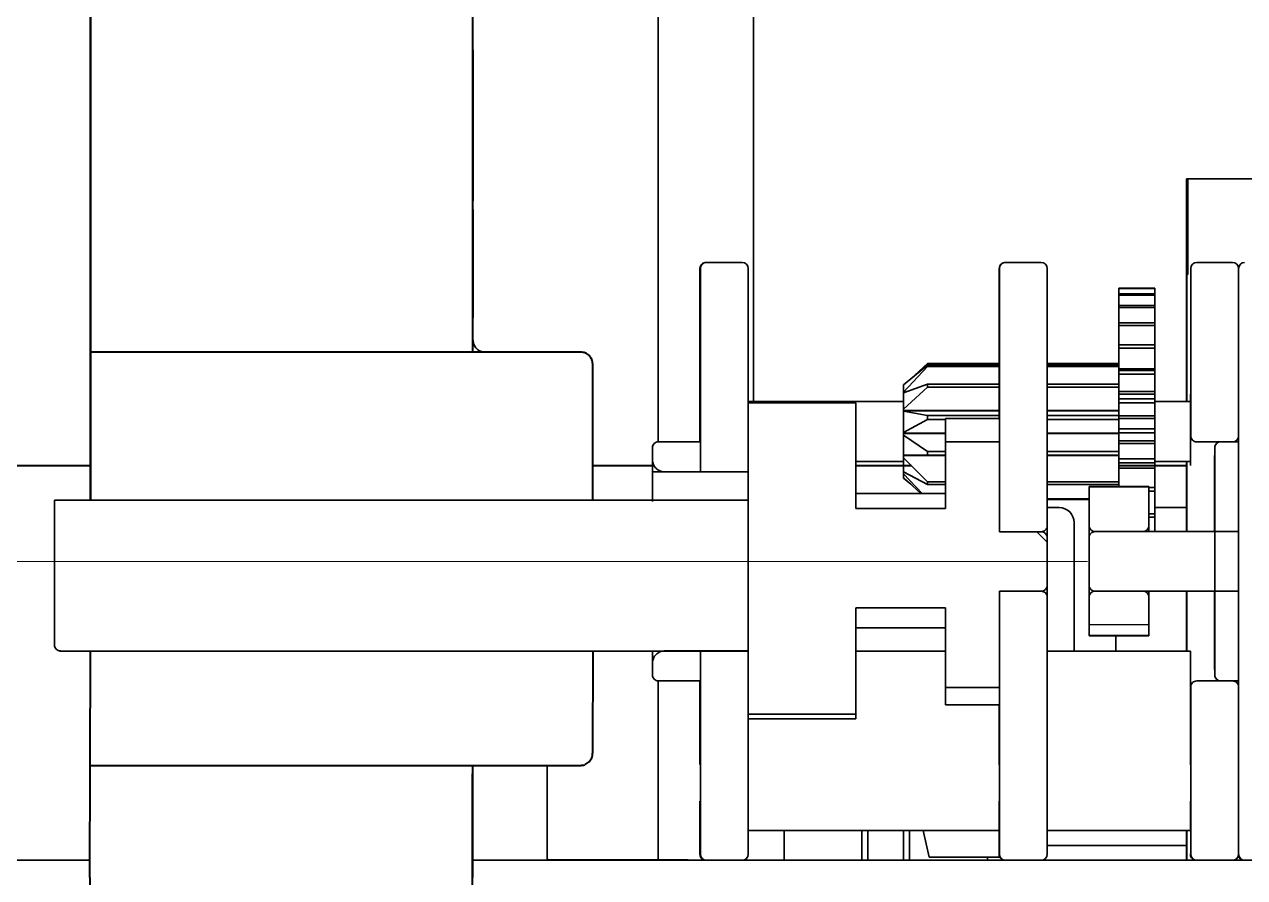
# Model space of a CAD drawing. Header units: millimetres. Extents: x -3633 to 871, y -630 to 261.
# Drawn here: x -897.9 to -877.5, y -302.39 to -288.12 of the extents above; entities that cross this region are included whole.
import ezdxf

# ---------------------------------------------------------------- set-up
doc = ezdxf.new("R2010")
doc.units = ezdxf.units.MM
doc.linetypes.add('CENTER2', pattern=[28.575, 19.05, -3.175, 3.175, -3.175])
doc.linetypes.add('Сплошная', pattern=[0])
for name, color, linetype, lineweight in [('Sheet', 7, 'Continuous', 30), ('Сплошная толстая основная', 7, 'Continuous', 70), ('Сплошная тонкая', 7, 'Continuous', 20)]:
    doc.layers.add(name, color=color, linetype=linetype, lineweight=lineweight)

msp = doc.modelspace()

# ---------------------------------------------------------------- hatches: boundary and pattern name
at = {"layer": 'Сплошная тонкая', "lineweight": 0}
h = msp.add_hatch(dxfattribs=at)
h.set_pattern_fill('ANSI37', color=256, scale=0.3, angle=270)
h.set_pattern_definition([(315, (-2301.5981, -598.36485), (0.6735192, 0.6735192), []), (45, (-2301.5981, -598.36485), (-0.6735192, 0.6735192), [])])
h.paths.add_polyline_path([(-797.037, -295.498), (-798.537, -295.498), (-798.537, -300.498), (-798.537, -302.509), (-798.537, -302.509), (-801.336, -302.509), (-800.736, -303.109), (-797.037, -303.109)])
h.paths.add_polyline_path([(-805.626, -302.509), (-808.537, -302.509), (-810.594, -302.509), (-810.594, -303.109), (-806.231, -303.114)])
h.paths.add_polyline_path([(-908.537, -295.498), (-910.037, -295.498), (-910.037, -303.109), (-906.269, -303.114), (-905.785, -302.523), (-906.234, -302.523), (-908.537, -302.523), (-908.537, -300.511)])
edge = h.paths.add_edge_path()
edge.add_line((-896.805, -302.387), (-896.802, -302.523))
edge.add_line((-896.802, -302.523), (-898.537, -302.523))
edge.add_line((-898.537, -302.523), (-901.36, -302.523))
edge.add_line((-901.36, -302.523), (-900.774, -303.109))
edge.add_line((-900.774, -303.109), (-898.537, -303.109))
edge.add_line((-898.537, -303.109), (-896.806, -303.109))
edge.add_ellipse((-896.803, -303.93), major_axis=(0, 2), ratio=0.001122, start_angle=39.5161, end_angle=65.77, ccw=False)
edge.add_ellipse((-896.803, -303.93), major_axis=(0, -2), ratio=0.001122, start_angle=219.5161, end_angle=245.77, ccw=False)
edge.add_ellipse((-896.803, -303.93), major_axis=(0, 2), ratio=0.001122, start_angle=39.5161, end_angle=65.77)
edge.add_ellipse((-896.803, -303.93), major_axis=(0, -2), ratio=0.001122, start_angle=219.5161, end_angle=245.77, ccw=False)
edge.add_ellipse((-896.803, -303.93), major_axis=(0, 2), ratio=0.001122, start_angle=39.5161, end_angle=65.77)
edge.add_ellipse((-896.803, -303.93), major_axis=(0, -2), ratio=0.001122, start_angle=219.5161, end_angle=245.77, ccw=False)
edge.add_ellipse((-896.803, -303.93), major_axis=(0, 2), ratio=0.001122, start_angle=39.5161, end_angle=65.77, ccw=False)
edge.add_ellipse((-896.803, -303.93), major_axis=(0, -2), ratio=0.001122, start_angle=219.5161, end_angle=245.77)

# ---------------------------------------------------------------- linework, layer by layer
at = {"layer": 'Sheet', "lineweight": 35, "ltscale": 1.31579}
for p, q in [((-887.302, -295.099), (-887.302, -277.346)), ((-885.712, -294.425), (-885.712, -277.346)), ((-878.468, -290.698), (-878.448, -290.698)), ((-866.648, -290.698), (-878.448, -290.698)), ((-878.448, -290.698), (-878.448, -292.298)), ((-878.471, -294.425), (-878.471, -291.698)), ((-886.498, -292.098), (-886.504, -292.098)), ((-885.898, -292.098), (-886.498, -292.098)), ((-881.498, -292.098), (-881.499, -292.098)), ((-880.898, -292.098), (-881.498, -292.098)), ((-877.698, -292.098), (-878.298, -292.098)), ((-886.598, -292.198), (-886.598, -295.599)), ((-885.798, -295.599), (-885.798, -292.198)), ((-881.598, -292.198), (-881.598, -296.603)), ((-880.798, -296.502), (-880.798, -292.198)), ((-878.464, -292.298), (-878.448, -292.298)), ((-878.398, -292.198), (-878.398, -294.998)), ((-877.598, -292.198), (-877.598, -301.998)), ((-877.598, -294.998), (-877.598, -292.198)), ((-879.601, -292.926), (-879.602, -292.531)), ((-879.602, -292.536), (-879.602, -292.531)), ((-879.602, -292.531), (-879.601, -292.531)), ((-879.602, -292.536), (-879.602, -292.97)), ((-879.601, -292.526), (-879.601, -292.536)), ((-879.601, -292.526), (-879.601, -292.925)), ((-879.001, -292.526), (-879.601, -292.526)), ((-879.601, -292.959), (-879.601, -292.536)), ((-879.601, -292.536), (-879.001, -292.536)), ((-879.001, -292.536), (-879.001, -292.526)), ((-879.001, -292.536), (-879.001, -292.622)), ((-886.604, -292.598), (-886.604, -295.099)), ((-881.599, -292.598), (-881.599, -294.706)), ((-879.602, -292.98), (-879.602, -292.631)), ((-879.602, -292.65), (-879.602, -292.631)), ((-879.602, -292.631), (-879.602, -292.631)), ((-879.602, -292.65), (-879.602, -293.1)), ((-879.6, -292.622), (-879.601, -292.968)), ((-879.6, -292.622), (-879.6, -292.645)), ((-879, -292.622), (-879.6, -292.622)), ((-879.6, -293.077), (-879.6, -292.645)), ((-879.6, -292.645), (-879, -292.645)), ((-879, -292.645), (-879, -292.622)), ((-879, -292.645), (-879, -292.818)), ((-879.602, -293.12), (-879.603, -292.831)), ((-879.603, -292.863), (-879.603, -292.831)), ((-879.603, -292.831), (-879.602, -292.831)), ((-879.603, -292.863), (-879.603, -293.31)), ((-879.601, -292.959), (-879.601, -292.959)), ((-879.6, -292.818), (-879.6, -292.854)), ((-879.6, -292.818), (-879.6, -293.096)), ((-879, -292.818), (-879.6, -292.818)), ((-879.6, -293.277), (-879.6, -292.854)), ((-879.6, -292.854), (-879, -292.854)), ((-879, -292.854), (-879, -292.818)), ((-879, -292.854), (-879, -293.106)), ((-878.466, -292.798), (-878.466, -294.425)), ((-879.603, -293.339), (-879.603, -293.122)), ((-879.603, -293.166), (-879.603, -293.122)), ((-879.603, -293.122), (-879.603, -293.122)), ((-879.603, -293.166), (-879.603, -293.591)), ((-879.6, -293.077), (-879.6, -293.077)), ((-879.6, -293.106), (-879.599, -293.153)), ((-879.6, -293.106), (-879.6, -293.304)), ((-879, -293.106), (-879.6, -293.106)), ((-879.6, -293.548), (-879.599, -293.153)), ((-879.599, -293.153), (-878.999, -293.153)), ((-878.999, -293.153), (-879, -293.106)), ((-878.999, -293.153), (-879, -293.474)), ((-879.6, -293.277), (-879.6, -293.277)), ((-879.603, -293.626), (-879.603, -293.493)), ((-879.603, -293.547), (-879.603, -293.493)), ((-879.603, -293.493), (-879.603, -293.493)), ((-879.603, -293.547), (-879.603, -293.787)), ((-879.599, -293.474), (-879.6, -293.583)), ((-879.599, -293.548), (-879.6, -293.548)), ((-879.599, -293.474), (-879.599, -293.53)), ((-878.999, -293.474), (-879.599, -293.474)), ((-879.599, -293.88), (-879.599, -293.53)), ((-879.599, -293.53), (-878.999, -293.53)), ((-878.999, -293.53), (-878.999, -293.474)), ((-878.999, -293.53), (-878.999, -293.88)), ((-883.084, -294.048), (-882.801, -293.787)), ((-882.801, -293.787), (-881.599, -293.787)), ((-880.798, -293.787), (-879.602, -293.787)), ((-879.602, -293.787), (-879.601, -293.817)), ((-882.801, -293.817), (-883.201, -294.143)), ((-883.201, -294.266), (-882.801, -293.84)), ((-882.801, -293.84), (-882.801, -293.817)), ((-881.599, -293.817), (-882.801, -293.817)), ((-882.801, -293.84), (-881.599, -293.84)), ((-879.601, -293.817), (-880.798, -293.817)), ((-880.798, -293.84), (-879.601, -293.84)), ((-879.601, -293.84), (-879.601, -293.817)), ((-879.601, -293.84), (-879.601, -294.132)), ((-878.999, -293.88), (-879.599, -293.88)), ((-879.599, -293.905), (-879.599, -293.968)), ((-879.599, -293.905), (-879.599, -293.921)), ((-878.999, -293.905), (-879.599, -293.905)), ((-879.599, -294.257), (-879.599, -293.968)), ((-879.599, -293.968), (-878.999, -293.968)), ((-878.999, -293.968), (-878.999, -293.905)), ((-878.999, -293.968), (-878.999, -294.257)), ((-883.202, -294.218), (-883.201, -294.155)), ((-882.8, -294.132), (-883.201, -294.277)), ((-883.201, -294.143), (-883.201, -294.266)), ((-883.201, -294.143), (-883.201, -294.176)), ((-883.201, -294.155), (-883.201, -294.155)), ((-883.201, -294.176), (-883.201, -294.155)), ((-883.201, -294.553), (-882.8, -294.184)), ((-882.8, -294.184), (-882.8, -294.132)), ((-881.599, -294.132), (-882.8, -294.132)), ((-882.8, -294.184), (-881.599, -294.184)), ((-879.6, -294.132), (-880.798, -294.132)), ((-880.798, -294.184), (-879.6, -294.184)), ((-879.6, -294.184), (-879.601, -294.573)), ((-879.6, -294.184), (-879.6, -294.132)), ((-883.202, -294.218), (-883.202, -294.26)), ((-883.202, -294.251), (-883.202, -294.251)), ((-883.202, -294.425), (-883.202, -294.251)), ((-883.202, -294.263), (-883.202, -294.251)), ((-883.201, -294.289), (-883.201, -294.266)), ((-883.201, -294.277), (-883.201, -294.553)), ((-883.201, -294.277), (-883.201, -294.292)), ((-883.201, -294.289), (-883.201, -294.289)), ((-878.999, -294.257), (-879.599, -294.257)), ((-879.599, -294.38), (-879.599, -294.302)), ((-878.999, -294.302), (-879.599, -294.302)), ((-879.599, -294.38), (-879.599, -294.448)), ((-878.999, -294.38), (-879.599, -294.38)), ((-878.999, -294.302), (-878.999, -294.38)), ((-878.999, -294.448), (-878.999, -294.38)), ((-885.798, -294.425), (-883.201, -294.425)), ((-884.857, -294.445), (-885.798, -294.448)), ((-885.798, -294.448), (-885.798, -299.651)), ((-883.998, -294.445), (-884.857, -294.445)), ((-883.998, -296.213), (-883.998, -294.445)), ((-883.201, -294.573), (-883.201, -294.553)), ((-881.599, -294.573), (-883.201, -294.573)), ((-881.599, -294.578), (-883.201, -294.578)), ((-883.2, -294.585), (-883.201, -294.578)), ((-882.8, -294.659), (-883.2, -294.585)), ((-883.2, -294.585), (-883.2, -294.94)), ((-879.601, -294.573), (-880.798, -294.573)), ((-879.601, -294.578), (-880.798, -294.578)), ((-879.601, -294.578), (-879.6, -294.659)), ((-879.599, -294.664), (-879.599, -294.448)), ((-879.599, -294.448), (-878.999, -294.448)), ((-878.401, -294.425), (-878.999, -294.425)), ((-878.999, -294.448), (-878.999, -294.664)), ((-883.2, -294.94), (-882.8, -294.727)), ((-882.8, -294.727), (-882.8, -294.659)), ((-881.599, -294.659), (-882.8, -294.659)), ((-882.8, -294.727), (-882.498, -294.727)), ((-882.498, -295.155), (-882.499, -294.806)), ((-882.499, -294.825), (-882.499, -294.806)), ((-882.499, -294.806), (-882.498, -294.806)), ((-882.498, -295.101), (-882.498, -294.706)), ((-882.498, -294.711), (-882.498, -294.706)), ((-882.498, -294.706), (-881.598, -294.706)), ((-882.498, -294.711), (-882.498, -295.145)), ((-881.598, -294.706), (-881.598, -295.101)), ((-879.6, -294.659), (-880.798, -294.659)), ((-880.798, -294.727), (-879.6, -294.727)), ((-879.6, -294.727), (-879.6, -294.659)), ((-879.6, -294.727), (-879.6, -294.951)), ((-878.999, -294.664), (-879.599, -294.664)), ((-879.599, -294.88), (-879.599, -294.711)), ((-878.999, -294.711), (-879.599, -294.711)), ((-878.999, -294.711), (-878.999, -294.88)), ((-883.2, -294.985), (-883.201, -295.323)), ((-883.2, -294.951), (-883.2, -294.94)), ((-882.499, -294.951), (-883.2, -294.951)), ((-882.499, -294.957), (-883.2, -294.957)), ((-883.2, -294.985), (-883.2, -294.957)), ((-882.8, -295.258), (-883.2, -294.985)), ((-882.499, -294.825), (-882.499, -295.275)), ((-882.499, -295.295), (-882.499, -295.006)), ((-882.499, -295.038), (-882.499, -295.006)), ((-882.499, -295.006), (-882.499, -295.006)), ((-879.6, -294.951), (-880.798, -294.951)), ((-879.6, -294.957), (-880.798, -294.957)), ((-879.6, -294.957), (-879.6, -295.258)), ((-879.599, -294.88), (-879.599, -294.948)), ((-878.999, -294.88), (-879.599, -294.88)), ((-879.599, -295.082), (-879.599, -294.948)), ((-879.599, -294.948), (-878.999, -294.948)), ((-878.999, -294.948), (-878.999, -294.88)), ((-878.999, -294.948), (-878.999, -295.082)), ((-887.398, -295.199), (-887.398, -295.399)), ((-886.598, -295.099), (-887.298, -295.099)), ((-886.598, -295.599), (-886.598, -295.099)), ((-882.499, -295.038), (-882.499, -295.485)), ((-881.598, -295.101), (-882.498, -295.101)), ((-882.498, -295.101), (-882.498, -296.216)), ((-881.598, -296.603), (-881.598, -295.101)), ((-878.999, -295.082), (-879.599, -295.082)), ((-879.599, -295.381), (-879.599, -295.129)), ((-878.999, -295.129), (-879.599, -295.129)), ((-878.999, -295.129), (-878.999, -295.381)), ((-878.298, -295.098), (-877.698, -295.098)), ((-877.998, -295.198), (-877.998, -298.997)), ((-877.598, -295.098), (-877.898, -295.098)), ((-877.598, -299.097), (-877.598, -295.098)), ((-883.998, -295.425), (-883.201, -295.425)), ((-883.202, -295.573), (-883.202, -295.425)), ((-883.201, -295.323), (-882.8, -295.323)), ((-883.201, -295.323), (-883.201, -295.323)), ((-882.5, -295.327), (-883.201, -295.327)), ((-883.201, -295.368), (-883.201, -295.327)), ((-882.8, -295.768), (-883.201, -295.368)), ((-883.201, -295.368), (-883.201, -295.599)), ((-882.8, -295.323), (-882.8, -295.258)), ((-882.499, -295.258), (-882.8, -295.258)), ((-882.8, -295.323), (-882.5, -295.323)), ((-882.499, -295.513), (-882.5, -295.297)), ((-882.5, -295.341), (-882.5, -295.297)), ((-882.5, -295.297), (-882.499, -295.297)), ((-882.5, -295.341), (-882.499, -295.766)), ((-879.6, -295.258), (-880.798, -295.258)), ((-880.798, -295.323), (-879.6, -295.323)), ((-879.601, -295.327), (-880.798, -295.327)), ((-879.601, -295.327), (-879.6, -295.768)), ((-879.6, -295.323), (-879.6, -295.258)), ((-879.599, -295.381), (-879.599, -295.448)), ((-878.999, -295.381), (-879.599, -295.381)), ((-878.999, -295.448), (-878.999, -295.381)), ((-878.401, -295.425), (-878.999, -295.425)), ((-878.471, -296.6), (-878.471, -295.425)), ((-878.466, -295.425), (-878.466, -296.6)), ((-885.798, -295.601), (-887.398, -295.601)), ((-887.398, -295.601), (-887.398, -296.098)), ((-887.198, -295.599), (-886.598, -295.599)), ((-886.598, -295.599), (-885.798, -295.599)), ((-885.798, -298.599), (-885.798, -295.601)), ((-883.202, -295.498), (-883.998, -295.498)), ((-883.998, -295.498), (-883.202, -295.498)), ((-883.202, -295.573), (-883.202, -295.558)), ((-883.202, -295.561), (-883.202, -295.585)), ((-883.202, -295.573), (-883.202, -295.573)), ((-883.201, -295.708), (-883.202, -295.585)), ((-883.201, -295.587), (-883.201, -295.599)), ((-883.201, -295.59), (-883.201, -295.59)), ((-883.201, -295.633), (-883.201, -295.59)), ((-883.201, -295.599), (-882.8, -295.812)), ((-882.887, -295.962), (-883.201, -295.633)), ((-883.201, -295.633), (-883.201, -295.695)), ((-879.599, -295.493), (-879.599, -295.448)), ((-879.599, -295.448), (-878.999, -295.448)), ((-878.999, -295.493), (-879.599, -295.493)), ((-879.599, -295.843), (-879.599, -295.538)), ((-878.999, -295.538), (-879.599, -295.538)), ((-878.999, -295.448), (-878.999, -295.493)), ((-878.471, -295.498), (-878.999, -295.498)), ((-878.999, -295.498), (-878.471, -295.498)), ((-878.999, -295.538), (-878.999, -295.863)), ((-883.201, -295.708), (-883.201, -295.674)), ((-883.201, -295.675), (-883.201, -295.695)), ((-883.201, -295.695), (-882.912, -295.962)), ((-883.081, -295.806), (-883.201, -295.708)), ((-882.8, -295.812), (-882.8, -295.768)), ((-882.5, -295.768), (-882.8, -295.768)), ((-882.8, -295.812), (-882.5, -295.812)), ((-882.499, -295.801), (-882.5, -295.668)), ((-882.5, -295.722), (-882.5, -295.668)), ((-882.5, -295.668), (-882.499, -295.668)), ((-882.5, -295.722), (-882.5, -295.962)), ((-879.6, -295.768), (-880.798, -295.768)), ((-880.798, -295.812), (-879.6, -295.812)), ((-879.601, -295.812), (-879.601, -295.843)), ((-879.6, -295.812), (-879.6, -295.768)), ((-883.998, -295.962), (-882.498, -295.962)), ((-882.498, -295.962), (-882.498, -296.216)), ((-879.098, -295.843), (-880.098, -295.843)), ((-880.098, -295.843), (-880.098, -295.85)), ((-880.098, -295.846), (-880.098, -295.843)), ((-880.098, -295.856), (-880.098, -295.846)), ((-879.098, -295.85), (-880.098, -295.85)), ((-880.098, -295.85), (-880.098, -296.5)), ((-880.098, -295.856), (-880.098, -296.259)), ((-880.098, -295.975), (-880.098, -295.977)), ((-880.098, -295.998), (-880.098, -295.975)), ((-880.098, -295.975), (-880.098, -295.975)), ((-880.098, -296.259), (-880.098, -295.977)), ((-880.098, -295.977), (-880.098, -295.977)), ((-880.098, -296.012), (-880.098, -295.998)), ((-880.098, -296.012), (-880.098, -296.426)), ((-879.098, -295.85), (-879.098, -295.843)), ((-879.098, -296.5), (-879.098, -295.85)), ((-878.999, -295.863), (-879.098, -295.863)), ((-879.098, -295.924), (-878.999, -295.924)), ((-878.999, -295.924), (-878.999, -295.863)), ((-878.999, -295.924), (-878.999, -296.304)), ((-897.398, -296.098), (-897.399, -296.098)), ((-897.398, -296.072), (-897.398, -298.496)), ((-897.398, -296.072), (-888.398, -296.072)), ((-882.498, -296.216), (-883.998, -296.213)), ((-880.098, -296.052), (-880.798, -296.052)), ((-880.798, -296.064), (-880.098, -296.064)), ((-880.798, -296.198), (-880.599, -296.198)), ((-878.999, -296.198), (-878.471, -296.198)), ((-878.849, -296.197), (-878.849, -296.198)), ((-878.849, -296.197), (-878.566, -296.197)), ((-878.471, -296.197), (-878.566, -296.197)), ((-878.566, -296.197), (-878.566, -296.198)), ((-880.349, -296.448), (-880.349, -298.598)), ((-880.098, -296.426), (-880.099, -296.296)), ((-880.099, -296.301), (-880.099, -296.296)), ((-880.099, -296.296), (-880.098, -296.296)), ((-880.099, -296.339), (-880.099, -296.301)), ((-880.099, -296.356), (-880.099, -296.339)), ((-880.099, -296.356), (-880.099, -296.71)), ((-878.999, -296.304), (-879.098, -296.304)), ((-879.098, -296.357), (-878.999, -296.357)), ((-879, -296.357), (-878.999, -296.6)), ((-878.999, -296.357), (-878.999, -296.304)), ((-881.598, -296.603), (-880.898, -296.602)), ((-880.898, -296.602), (-881.598, -296.603)), ((-877.598, -296.6), (-879.998, -296.6)), ((-879.998, -296.6), (-879.198, -296.6)), ((-877.598, -297.596), (-877.598, -296.6)), ((-880.798, -297.497), (-880.798, -296.703)), ((-880.099, -296.71), (-880.099, -296.754)), ((-880.099, -296.765), (-880.099, -296.754)), ((-880.099, -296.812), (-880.099, -296.765)), ((-880.099, -296.827), (-880.099, -296.812)), ((-880.099, -296.827), (-880.099, -297.061)), ((-880.098, -296.701), (-880.098, -297.495)), ((-880.099, -297.061), (-880.099, -297.272)), ((-880.099, -297.287), (-880.099, -297.272)), ((-880.099, -297.334), (-880.099, -297.287)), ((-880.099, -297.346), (-880.099, -297.334)), ((-880.099, -297.346), (-880.099, -297.419)), ((-880.099, -297.419), (-880.099, -297.759)), ((-880.898, -297.598), (-881.598, -297.597)), ((-881.598, -297.597), (-881.598, -301.998)), ((-881.598, -299.205), (-881.598, -297.597)), ((-881.598, -297.597), (-880.898, -297.598)), ((-879.998, -297.596), (-877.598, -297.596)), ((-879.198, -297.596), (-879.998, -297.596)), ((-878.471, -298.598), (-878.471, -297.596)), ((-878.466, -297.596), (-878.466, -298.598)), ((-883.998, -297.875), (-882.498, -297.873)), ((-883.998, -299.656), (-883.998, -297.875)), ((-882.498, -297.873), (-882.498, -299.206)), ((-882.498, -297.873), (-882.498, -298.209)), ((-880.798, -301.998), (-880.798, -297.698)), ((-880.099, -297.822), (-880.098, -297.72)), ((-880.098, -297.72), (-880.099, -298.132)), ((-880.099, -297.776), (-880.099, -297.759)), ((-880.099, -297.816), (-880.099, -297.776)), ((-880.099, -297.822), (-880.099, -297.816)), ((-880.098, -297.822), (-880.099, -297.822)), ((-880.098, -297.696), (-880.098, -298.158)), ((-879.098, -298.156), (-879.098, -297.696)), ((-880.098, -298.172), (-880.098, -297.914)), ((-880.098, -297.914), (-880.098, -298.326)), ((-882.498, -298.209), (-883.998, -298.209)), ((-882.5, -298.209), (-882.5, -298.495)), ((-880.099, -298.147), (-880.099, -298.132)), ((-880.098, -298.173), (-880.099, -298.147)), ((-880.098, -298.158), (-879.098, -298.156)), ((-880.098, -298.337), (-880.098, -298.158)), ((-880.098, -298.172), (-880.098, -298.173)), ((-880.098, -298.172), (-880.098, -298.172)), ((-880.098, -298.173), (-880.098, -298.173)), ((-879.098, -298.156), (-879.098, -298.337)), ((-882.5, -298.552), (-882.499, -298.442)), ((-882.499, -298.477), (-882.5, -298.872)), ((-880.098, -298.337), (-880.098, -298.326)), ((-880.098, -298.344), (-880.098, -298.337)), ((-880.098, -298.337), (-880.098, -298.344)), ((-879.098, -298.337), (-880.098, -298.337)), ((-880.098, -298.344), (-879.098, -298.344)), ((-879.649, -298.344), (-879.649, -298.598)), ((-879.098, -298.344), (-879.098, -298.337)), ((-888.399, -298.599), (-885.798, -298.599)), ((-887.398, -298.597), (-887.398, -298.599)), ((-886.598, -298.597), (-887.198, -298.597)), ((-886.598, -299.097), (-886.598, -298.597)), ((-885.798, -298.597), (-886.598, -298.597)), ((-886.598, -298.597), (-886.598, -301.998)), ((-885.798, -301.998), (-885.798, -298.597)), ((-883.998, -298.598), (-882.499, -298.598)), ((-882.5, -298.552), (-882.5, -298.495)), ((-882.499, -298.552), (-882.5, -298.552)), ((-880.798, -298.598), (-878.402, -298.598)), ((-887.398, -298.797), (-887.398, -298.997)), ((-882.499, -298.919), (-882.5, -298.872)), ((-882.499, -298.919), (-882.499, -298.721)), ((-882.499, -298.748), (-882.499, -299.171)), ((-887.302, -302.091), (-887.302, -299.097)), ((-887.298, -299.097), (-886.598, -299.097)), ((-886.604, -299.097), (-886.604, -300.498)), ((-882.499, -298.919), (-882.499, -298.919)), ((-882.499, -299.207), (-882.499, -298.929)), ((-882.499, -298.948), (-882.499, -299.38)), ((-882.499, -299.403), (-882.498, -299.057)), ((-882.498, -299.067), (-882.498, -299.489)), ((-877.698, -299.097), (-878.298, -299.097)), ((-877.898, -299.097), (-877.598, -299.097)), ((-882.499, -299.207), (-882.499, -299.171)), ((-882.499, -299.207), (-882.499, -299.207)), ((-882.498, -299.206), (-881.598, -299.205)), ((-882.498, -299.499), (-882.498, -299.206)), ((-881.598, -299.205), (-881.598, -299.499)), ((-878.398, -299.197), (-878.398, -301.998)), ((-877.598, -301.998), (-877.598, -299.197)), ((-882.499, -299.403), (-882.499, -299.38)), ((-882.498, -299.403), (-882.499, -299.403)), ((-882.498, -299.499), (-882.498, -299.489)), ((-881.598, -299.499), (-882.498, -299.499)), ((-885.798, -299.651), (-883.998, -299.656)), ((-883.998, -299.656), (-883.998, -299.731)), ((-883.998, -299.731), (-885.798, -299.731)), ((-890.405, -302.387), (-890.402, -300.51)), ((-889.162, -300.515), (-889.162, -302.068)), ((-886.604, -301.109), (-886.604, -301.598)), ((-885.798, -301.598), (-881.602, -301.598)), ((-885.199, -302.098), (-885.199, -301.598)), ((-883.899, -301.598), (-883.899, -302.098)), ((-883.799, -301.598), (-883.799, -302.098)), ((-883.199, -302.098), (-883.199, -301.598)), ((-883.099, -302.098), (-883.099, -301.598)), ((-882.875, -301.598), (-882.771, -302.048)), ((-880.798, -301.598), (-878.402, -301.598)), ((-878.471, -302.098), (-878.471, -301.598)), ((-878.466, -301.598), (-878.466, -302.098)), ((-878.471, -301.852), (-880.798, -301.852)), ((-898.537, -302.098), (-896.801, -302.098)), ((-890.405, -302.098), (-888.537, -302.098)), ((-886.802, -302.088), (-889.142, -302.088)), ((-818.537, -302.098), (-888.537, -302.098)), ((-886.498, -302.098), (-885.898, -302.098)), ((-881.591, -302.048), (-882.771, -302.048)), ((-881.799, -302.048), (-881.799, -302.098)), ((-881.498, -302.098), (-880.898, -302.098)), ((-878.298, -302.098), (-877.698, -302.098))]:
    msp.add_line(p, q, dxfattribs=at)
at = {"layer": 'Sheet', "lineweight": 35}
for p, q in [((-888.398, -296.072), (-885.805, -296.072)), ((-888.398, -298.599), (-897.306, -298.598))]:
    msp.add_line(p, q, dxfattribs=at)
at = {"layer": 'Sheet', "linetype": 'Сплошная', "lineweight": 35, "ltscale": 0.473684}
msp.add_line((-880.798, -296.779), (-880.974, -296.602), dxfattribs=at)
at = {"layer": 'Sheet', "lineweight": 35, "ltscale": 1.31579}
for centre, start, end in [((-886.498, -292.198), 90, 180), ((-885.898, -292.198), 360, 90), ((-881.498, -292.198), 90, 180), ((-880.898, -292.198), 360, 90), ((-878.298, -292.198), 90, 180), ((-877.698, -292.198), 360, 90), ((-877.498, -292.198), 90, 180), ((-886.498, -301.998), 180, 270), ((-885.898, -301.998), 270, 0), ((-881.498, -301.998), 180, 270), ((-880.898, -301.998), 270, 0), ((-878.298, -301.998), 180, 270), ((-877.698, -301.998), 270, 0), ((-877.498, -301.998), 180, 270)]:
    msp.add_arc(centre, 0.1, start, end, dxfattribs=at)
at = {"layer": 'Sheet', "lineweight": 35, "ltscale": 1.31579, "extrusion": (0, 0, -1)}
for centre, radius, start, end in [((880.599, -296.448), 0.25, 90, 180), ((889.142, -302.068), 0.02, 270, 0)]:
    msp.add_arc(centre, radius, start, end, dxfattribs=at)
for centre, major_axis, ratio, start_param, end_param in [((-878.468, -291.698), (0, 1), 0.003284, 4.712389, 6.283185), ((-883.201, -294.925), (0, 0.5), 0.001122, 0, 3.141593), ((-886.598, -297.098), (0, 1.5), 0.001122, 6.217747, 6.247271), ((-878.402, -300.098), (0, 1.5), 0.001122, 0, 1.841061), ((-881.602, -300.098), (0, -1.5), 0.001122, 4.30158, 4.982654), ((-881.602, -300.098), (0, -1.5), 0.001122, 5.452432, 6.283185), ((-878.402, -300.098), (0, -1.5), 0.001122, 5.452432, 6.283185)]:
    msp.add_ellipse(centre, major_axis=major_axis, ratio=ratio, start_param=start_param, end_param=end_param, dxfattribs=at)
at = {"layer": 'Sheet', "lineweight": 35, "ltscale": 1.31579}
for centre, major_axis, ratio, start_param, end_param in [((-878.464, -292.798), (0, 0.5), 0.003284, 0, 1.570796), ((-879.601, -294.925), (0, 2), 0.001122, 0.212111, 0.235705), ((-879.601, -294.925), (0, 2), 0.001122, 0.002672, 0.026265), ((-879.601, -294.925), (0, 2), 0.001122, 6.076417, 6.100011), ((-879.601, -294.925), (0, -2), 0.001122, 3.563143, 3.586737), ((-879.601, -294.925), (0, 2), 0.001122, 5.866978, 5.890571), ((-879.601, -294.925), (0, -2), 0.001122, 3.772583, 3.796176), ((-879.601, -294.925), (0, 2), 0.001122, 5.657538, 5.681132), ((-879.601, -294.925), (0, -2), 0.001122, 3.982022, 4.005616), ((-879.601, -294.925), (0, 2), 0.001122, 5.448099, 5.471692), ((-879.601, -294.925), (0, 2), 0.001122, 5.238659, 5.262253), ((-879.001, -294.925), (0, 2), 0.001122, 5.247799, 5.262253), ((-883.201, -294.925), (0, 0.75), 0.001122, 6.240831, 6.248277), ((-883.201, -294.925), (0, -0.75), 0.001122, 3.622837, 3.630283), ((-883.201, -294.925), (0, 0.75), 0.001122, 5.717232, 5.724678), ((-879.601, -294.925), (0, 2), 0.001122, 5.02922, 5.052813), ((-879.001, -294.925), (0, 2), 0.001122, 5.02922, 5.052813), ((-883.201, -294.925), (0, 0.75), 0.001122, 5.193634, 5.201079), ((-879.601, -294.925), (0, 0.75), 0.001122, 5.193634, 5.201079), ((-879.601, -294.925), (0, 2), 0.001122, 4.81978, 4.843374), ((-879.001, -294.925), (0, 2), 0.001122, 4.81978, 4.843374), ((-883.201, -294.925), (0, 0.75), 0.001122, 4.670035, 4.67748), ((-879.601, -294.925), (0, 0.75), 0.001122, 4.670035, 4.67748), ((-882.498, -297.1), (0, 2), 0.001122, 0.212111, 0.235705), ((-879.601, -294.925), (0, 2), 0.001122, 4.610341, 4.633934), ((-879.001, -294.925), (0, 2), 0.001122, 4.610341, 4.633934), ((-883.201, -294.925), (0, 0.75), 0.001122, 4.146436, 4.153882), ((-882.498, -297.1), (0, -2), 0.001122, 3.563143, 3.586737), ((-879.601, -294.925), (0, 0.75), 0.001122, 4.146436, 4.153882), ((-887.398, -297.1), (0, 1.5), 0.001122, 0.037856, 0.839127), ((-886.598, -297.098), (0, 1.5), 0.001122, 0.035914, 0.065439), ((-885.798, -297.098), (0, 1.5), 0.001122, 0.035316, 0.065097), ((-883.201, -294.925), (0, -0.75), 0.001122, 5.717232, 5.724678), ((-883.201, -294.925), (0, 0.75), 0.001122, 3.622837, 3.630283), ((-882.498, -297.1), (0, -2), 0.001122, 3.772583, 3.796176), ((-879.601, -294.925), (0, 2), 0.001122, 4.400901, 4.424495), ((-879.001, -294.925), (0, 2), 0.001122, 4.400901, 4.424495), ((-883.201, -294.925), (0, -0.75), 0.001122, 6.240831, 6.248277), ((-882.498, -297.1), (0, -2), 0.001122, 3.982022, 4.005616), ((-882.498, -297.1), (0, -2), 0.001122, 5.448099, 5.471692), ((-887.398, -297.1), (0, -1.5), 0.001122, 6.218171, 6.245329), ((-882.498, -297.1), (0, -2), 0.001122, 5.657538, 5.681132), ((-882.498, -297.1), (0, -2), 0.001122, 5.866978, 5.890571), ((-882.498, -297.1), (0, -2), 0.001122, 6.076417, 6.100011)]:
    msp.add_ellipse(centre, major_axis=major_axis, ratio=ratio, start_param=start_param, end_param=end_param, dxfattribs=at)
for points, knots in [([(-886.604, -292.598), (-886.604, -292.555), (-886.604, -292.511), (-886.604, -292.43), (-886.604, -292.391), (-886.604, -292.323), (-886.604, -292.293), (-886.604, -292.244), (-886.604, -292.226), (-886.604, -292.208), (-886.604, -292.203), (-886.604, -292.199), (-886.604, -292.198), (-886.604, -292.195), (-886.604, -292.195), (-886.604, -292.193), (-886.604, -292.193), (-886.604, -292.192), (-886.604, -292.191), (-886.604, -292.189), (-886.603, -292.188), (-886.603, -292.185), (-886.603, -292.183), (-886.602, -292.178), (-886.601, -292.175), (-886.599, -292.165), (-886.596, -292.159), (-886.588, -292.143), (-886.582, -292.134), (-886.567, -292.12), (-886.558, -292.113), (-886.539, -292.104), (-886.529, -292.1), (-886.514, -292.098), (-886.509, -292.098), (-886.504, -292.098)], [0, 0, 0, 0, 0.01298031, 0.01298031, 0.0257251, 0.0257251, 0.03848133, 0.03848133, 0.05124879, 0.05124879, 0.05761694, 0.05761694, 0.06083097, 0.06083097, 0.06163406, 0.06163406, 0.06191177, 0.06191177, 0.06223612, 0.06223612, 0.06255936, 0.06255936, 0.06320566, 0.06320566, 0.06408871, 0.06408871, 0.06627114, 0.06627114, 0.06935855, 0.06935855, 0.07254483, 0.07254483, 0.07573114, 0.07573114, 0.07718606, 0.07718606, 0.07718606, 0.07718606]), ([(-881.599, -292.598), (-881.599, -292.555), (-881.599, -292.511), (-881.599, -292.43), (-881.599, -292.391), (-881.599, -292.323), (-881.599, -292.293), (-881.599, -292.244), (-881.599, -292.226), (-881.599, -292.208), (-881.599, -292.203), (-881.599, -292.199), (-881.599, -292.198), (-881.599, -292.195), (-881.599, -292.195), (-881.599, -292.193), (-881.599, -292.193), (-881.599, -292.192), (-881.599, -292.191), (-881.598, -292.189), (-881.598, -292.188), (-881.598, -292.185), (-881.598, -292.183), (-881.597, -292.178), (-881.596, -292.175), (-881.594, -292.165), (-881.591, -292.159), (-881.583, -292.143), (-881.577, -292.134), (-881.562, -292.12), (-881.553, -292.113), (-881.534, -292.104), (-881.524, -292.1), (-881.509, -292.098), (-881.504, -292.098), (-881.499, -292.098)], [0, 0, 0, 0, 0.01298031, 0.01298031, 0.0257251, 0.0257251, 0.03848133, 0.03848133, 0.05124879, 0.05124879, 0.05761694, 0.05761694, 0.06083097, 0.06083097, 0.06163406, 0.06163406, 0.06191177, 0.06191177, 0.06223612, 0.06223612, 0.06255936, 0.06255936, 0.06320566, 0.06320566, 0.06408871, 0.06408871, 0.06627114, 0.06627114, 0.06935855, 0.06935855, 0.07254483, 0.07254483, 0.07573114, 0.07573114, 0.07718606, 0.07718606, 0.07718606, 0.07718606]), ([(-890.198, -293.598), (-890.222, -293.598), (-890.252, -293.593), (-890.297, -293.574), (-890.322, -293.557), (-890.357, -293.522), (-890.373, -293.498), (-890.392, -293.452), (-890.398, -293.423), (-890.398, -293.398)], [-0.05924217, -0.05924217, -0.05924217, -0.05924217, -0.05183767, -0.05183767, -0.04443273, -0.04443273, -0.0370272, -0.0370272, -0.02962116, -0.02962116, -0.02962116, -0.02962116]), ([(-886.601, -295.099), (-886.601, -295.098), (-886.601, -295.097), (-886.601, -295.036), (-886.601, -294.971), (-886.601, -294.844), (-886.601, -294.779), (-886.601, -294.658), (-886.601, -294.599), (-886.601, -294.496), (-886.601, -294.45), (-886.601, -294.375), (-886.601, -294.346), (-886.601, -294.317), (-886.601, -294.31), (-886.601, -294.304), (-886.601, -294.302), (-886.601, -294.301), (-886.601, -294.301), (-886.601, -294.301)], [0.0877261, 0.0877261, 0.0877261, 0.0877261, 0.0880088, 0.0880088, 0.1071164, 0.1071164, 0.1262271, 0.1262271, 0.1453379, 0.1453379, 0.1644459, 0.1644459, 0.1835436, 0.1835436, 0.1929622, 0.1929622, 0.1967566, 0.1967566, 0.1985484, 0.1985484, 0.1985484, 0.1985484]), ([(-878.401, -295.495), (-878.401, -295.495), (-878.401, -295.494), (-878.401, -295.489), (-878.401, -295.482), (-878.401, -295.455), (-878.401, -295.428), (-878.401, -295.359), (-878.401, -295.314), (-878.401, -295.213), (-878.401, -295.156), (-878.401, -295.036), (-878.401, -294.971), (-878.401, -294.844), (-878.401, -294.779), (-878.401, -294.658), (-878.401, -294.599), (-878.401, -294.496), (-878.401, -294.45), (-878.401, -294.375), (-878.401, -294.346), (-878.401, -294.317), (-878.401, -294.31), (-878.401, -294.304), (-878.401, -294.302), (-878.401, -294.301), (-878.401, -294.301), (-878.401, -294.301)], [0.0176652, 0.0176652, 0.0176652, 0.0176652, 0.0211422, 0.0211422, 0.0318014, 0.0318014, 0.0498776, 0.0498776, 0.0689127, 0.0689127, 0.0880088, 0.0880088, 0.1071164, 0.1071164, 0.1262271, 0.1262271, 0.1453379, 0.1453379, 0.1644459, 0.1644459, 0.1835436, 0.1835436, 0.1929622, 0.1929622, 0.1967566, 0.1967566, 0.1985484, 0.1985484, 0.1985484, 0.1985484]), ([(-886.602, -295.099), (-886.602, -295.094), (-886.602, -295.089), (-886.602, -295.045), (-886.602, -295.003), (-886.602, -294.919), (-886.602, -294.875), (-886.602, -294.792), (-886.602, -294.752), (-886.602, -294.679), (-886.602, -294.646), (-886.602, -294.592), (-886.601, -294.569), (-886.601, -294.537), (-886.601, -294.53), (-886.601, -294.524), (-886.601, -294.523), (-886.601, -294.522), (-886.601, -294.521), (-886.601, -294.519), (-886.601, -294.518), (-886.601, -294.517), (-886.601, -294.516), (-886.601, -294.515)], [0.05929503, 0.05929503, 0.05929503, 0.05929503, 0.06084066, 0.06084066, 0.07359828, 0.07359828, 0.0863516, 0.0863516, 0.0991043, 0.0991043, 0.1118589, 0.1118589, 0.12462114, 0.12462114, 0.13740952, 0.13740952, 0.13834578, 0.13834578, 0.13905523, 0.13905523, 0.13935443, 0.13935443, 0.13960729, 0.13960729, 0.13960729, 0.13960729]), ([(-878.398, -294.998), (-878.398, -295.011), (-878.395, -295.025), (-878.385, -295.048), (-878.377, -295.06), (-878.36, -295.078), (-878.347, -295.086), (-878.325, -295.095), (-878.31, -295.098), (-878.298, -295.098)], [0.01481135, 0.01481135, 0.01481135, 0.01481135, 0.01851465, 0.01851465, 0.02221751, 0.02221751, 0.02592027, 0.02592027, 0.02962261, 0.02962261, 0.02962261, 0.02962261]), ([(-877.698, -295.098), (-877.685, -295.098), (-877.671, -295.095), (-877.648, -295.086), (-877.636, -295.078), (-877.618, -295.06), (-877.61, -295.048), (-877.601, -295.025), (-877.598, -295.011), (-877.598, -294.998)], [0.02962251, 0.02962251, 0.02962251, 0.02962251, 0.03332465, 0.03332465, 0.03702728, 0.03702728, 0.04073044, 0.04073044, 0.04443393, 0.04443393, 0.04443393, 0.04443393]), ([(-877.598, -295.002), (-877.598, -295.002), (-877.598, -295.003), (-877.598, -295.004), (-877.598, -295.009), (-877.598, -295.031), (-877.598, -295.059), (-877.598, -295.098)], [0.00352075, 0.00352075, 0.00352075, 0.00352075, 0.00649805, 0.00649805, 0.02203563, 0.02203563, 0.06060153, 0.06060153, 0.06060153, 0.06060153]), ([(-887.4, -296.098), (-887.399, -295.997), (-887.399, -295.902), (-887.399, -295.666), (-887.399, -295.538), (-887.399, -295.341), (-887.398, -295.27), (-887.398, -295.212), (-887.398, -295.205), (-887.398, -295.195)], [0.3968065, 0.3968065, 0.3968065, 0.3968065, 0.4321123, 0.4321123, 0.4926657, 0.4926657, 0.5532368, 0.5532368, 0.5838374, 0.5838374, 0.5838374, 0.5838374]), ([(-887.298, -295.099), (-887.31, -295.099), (-887.325, -295.101), (-887.347, -295.111), (-887.36, -295.119), (-887.377, -295.137), (-887.385, -295.149), (-887.395, -295.172), (-887.398, -295.186), (-887.398, -295.199)], [0, 0, 0, 0, 0.00370196, 0.00370196, 0.00740468, 0.00740468, 0.01110831, 0.01110831, 0.01481272, 0.01481272, 0.01481272, 0.01481272]), ([(-878, -296.6), (-878, -296.438), (-878, -296.281), (-877.999, -295.963), (-877.999, -295.803), (-877.999, -295.537), (-877.999, -295.427), (-877.998, -295.269), (-877.998, -295.221), (-877.998, -295.199), (-877.998, -295.198), (-877.998, -295.194)], [0.343162, 0.343162, 0.343162, 0.343162, 0.3932681, 0.3932681, 0.453818, 0.453818, 0.5143748, 0.5143748, 0.5749583, 0.5749583, 0.5858605, 0.5858605, 0.5858605, 0.5858605]), ([(-877.898, -295.098), (-877.91, -295.098), (-877.925, -295.101), (-877.947, -295.111), (-877.96, -295.119), (-877.977, -295.136), (-877.985, -295.149), (-877.995, -295.171), (-877.998, -295.186), (-877.998, -295.198)], [0, 0, 0, 0, 0.00370212, 0.00370212, 0.00740474, 0.00740474, 0.01110796, 0.01110796, 0.01481167, 0.01481167, 0.01481167, 0.01481167]), ([(-887.398, -295.399), (-887.398, -295.423), (-887.392, -295.452), (-887.373, -295.498), (-887.357, -295.523), (-887.322, -295.558), (-887.297, -295.574), (-887.252, -295.593), (-887.222, -295.599), (-887.198, -295.599)], [0.02962655, 0.02962655, 0.02962655, 0.02962655, 0.03703665, 0.03703665, 0.04444497, 0.04444497, 0.05185065, 0.05185065, 0.05925399, 0.05925399, 0.05925399, 0.05925399]), ([(-897.398, -298.499), (-897.398, -298.489), (-897.398, -298.472), (-897.398, -298.389), (-897.399, -298.304), (-897.399, -298.102), (-897.399, -297.99), (-897.399, -297.742), (-897.399, -297.603), (-897.399, -297.315), (-897.399, -297.164), (-897.399, -296.867), (-897.399, -296.718), (-897.399, -296.442), (-897.399, -296.311), (-897.399, -296.162), (-897.399, -296.129), (-897.399, -296.098)], [0, 0, 0, 0, 0.0340177, 0.0340177, 0.0870265, 0.0870265, 0.1314147, 0.1314147, 0.1760514, 0.1760514, 0.2206695, 0.2206695, 0.2652859, 0.2652859, 0.3099027, 0.3099027, 0.3233952, 0.3233952, 0.3233952, 0.3233952]), ([(-880.898, -296.602), (-880.885, -296.602), (-880.871, -296.6), (-880.848, -296.59), (-880.836, -296.582), (-880.818, -296.564), (-880.81, -296.552), (-880.801, -296.529), (-880.798, -296.514), (-880.798, -296.502)], [0.0296711, 0.0296711, 0.0296711, 0.0296711, 0.03336831, 0.03336831, 0.03707494, 0.03707494, 0.04079055, 0.04079055, 0.04451066, 0.04451066, 0.04451066, 0.04451066]), ([(-880.798, -296.703), (-880.798, -296.691), (-880.801, -296.676), (-880.81, -296.653), (-880.818, -296.641), (-880.836, -296.623), (-880.848, -296.615), (-880.871, -296.605), (-880.885, -296.602), (-880.898, -296.602)], [-0.01485617, -0.01485617, -0.01485617, -0.01485617, -0.01111934, -0.01111934, -0.00740046, -0.00740046, -0.00369568, -0.00369568, 0, 0, 0, 0]), ([(-880.798, -296.503), (-880.798, -296.506), (-880.798, -296.514), (-880.798, -296.542), (-880.798, -296.566), (-880.798, -296.624), (-880.798, -296.657), (-880.798, -296.694)], [0, 0, 0, 0, 0.0124302, 0.0124302, 0.02954223, 0.02954223, 0.04445182, 0.04445182, 0.04445182, 0.04445182]), ([(-880.098, -296.5), (-880.098, -296.512), (-880.095, -296.527), (-880.085, -296.549), (-880.077, -296.562), (-880.06, -296.579), (-880.047, -296.588), (-880.025, -296.597), (-880.01, -296.6), (-879.998, -296.6)], [0.01482962, 0.01482962, 0.01482962, 0.01482962, 0.01854433, 0.01854433, 0.02225467, 0.02225467, 0.02596378, 0.02596378, 0.02966493, 0.02966493, 0.02966493, 0.02966493]), ([(-879.998, -296.6), (-880.01, -296.6), (-880.025, -296.603), (-880.047, -296.612), (-880.06, -296.621), (-880.077, -296.638), (-880.085, -296.651), (-880.095, -296.673), (-880.098, -296.688), (-880.098, -296.701)], [0, 0, 0, 0, 0.00369648, 0.00369648, 0.0074014, 0.0074014, 0.01111888, 0.01111888, 0.01485196, 0.01485196, 0.01485196, 0.01485196]), ([(-879.198, -296.6), (-879.185, -296.6), (-879.171, -296.597), (-879.148, -296.588), (-879.136, -296.579), (-879.118, -296.562), (-879.11, -296.549), (-879.101, -296.527), (-879.098, -296.512), (-879.098, -296.5)], [0.02966318, 0.02966318, 0.02966318, 0.02966318, 0.03336119, 0.03336119, 0.03706718, 0.03706718, 0.04078079, 0.04078079, 0.04449818, 0.04449818, 0.04449818, 0.04449818]), ([(-879.098, -296.501), (-879.098, -296.503), (-879.098, -296.509), (-879.098, -296.534), (-879.098, -296.556), (-879.098, -296.589), (-879.098, -296.595), (-879.098, -296.6)], [0, 0, 0, 0, 0.01135572, 0.01135572, 0.02794987, 0.02794987, 0.03082091, 0.03082091, 0.03082091, 0.03082091]), ([(-880.098, -297.496), (-880.098, -297.492), (-880.098, -297.485), (-880.098, -297.459), (-880.098, -297.435), (-880.098, -297.377), (-880.098, -297.344), (-880.098, -297.272), (-880.098, -297.232), (-880.098, -297.149), (-880.098, -297.105), (-880.098, -297.021), (-880.098, -296.978), (-880.098, -296.9), (-880.098, -296.863), (-880.098, -296.8), (-880.098, -296.772), (-880.098, -296.73), (-880.098, -296.714), (-880.098, -296.703), (-880.098, -296.701), (-880.098, -296.7)], [0, 0, 0, 0, 0.0091023, 0.0091023, 0.0231577, 0.0231577, 0.0359317, 0.0359317, 0.0486945, 0.0486945, 0.061449, 0.061449, 0.0742017, 0.0742017, 0.086955, 0.086955, 0.0997126, 0.0997126, 0.1124869, 0.1124869, 0.1159442, 0.1159442, 0.1159442, 0.1159442]), ([(-880.898, -297.598), (-880.885, -297.598), (-880.871, -297.595), (-880.848, -297.585), (-880.836, -297.577), (-880.818, -297.559), (-880.81, -297.547), (-880.801, -297.524), (-880.798, -297.509), (-880.798, -297.497)], [0, 0, 0, 0, 0.00369568, 0.00369568, 0.00740046, 0.00740046, 0.01111934, 0.01111934, 0.01485617, 0.01485617, 0.01485617, 0.01485617]), ([(-880.798, -297.698), (-880.798, -297.686), (-880.801, -297.671), (-880.81, -297.648), (-880.818, -297.636), (-880.836, -297.618), (-880.848, -297.61), (-880.871, -297.6), (-880.885, -297.598), (-880.898, -297.598)], [0.01483134, 0.01483134, 0.01483134, 0.01483134, 0.01855144, 0.01855144, 0.02226706, 0.02226706, 0.02597368, 0.02597368, 0.02967089, 0.02967089, 0.02967089, 0.02967089]), ([(-880.798, -297.506), (-880.798, -297.533), (-880.798, -297.557), (-880.798, -297.617), (-880.798, -297.648), (-880.798, -297.683), (-880.798, -297.694), (-880.798, -297.697)], [0.13338147, 0.13338147, 0.13338147, 0.13338147, 0.14413279, 0.14413279, 0.16323155, 0.16323155, 0.17781792, 0.17781792, 0.17781792, 0.17781792]), ([(-880.098, -297.495), (-880.098, -297.508), (-880.095, -297.522), (-880.085, -297.545), (-880.077, -297.558), (-880.06, -297.575), (-880.047, -297.583), (-880.025, -297.593), (-880.01, -297.596), (-879.998, -297.596)], [-0.01485196, -0.01485196, -0.01485196, -0.01485196, -0.01111888, -0.01111888, -0.0074014, -0.0074014, -0.00369648, -0.00369648, 0, 0, 0, 0]), ([(-879.998, -297.596), (-880.01, -297.596), (-880.025, -297.599), (-880.047, -297.608), (-880.06, -297.616), (-880.077, -297.634), (-880.085, -297.646), (-880.095, -297.669), (-880.098, -297.684), (-880.098, -297.696)], [0.02966474, 0.02966474, 0.02966474, 0.02966474, 0.0333659, 0.0333659, 0.03707501, 0.03707501, 0.04078534, 0.04078534, 0.04450006, 0.04450006, 0.04450006, 0.04450006]), ([(-879.098, -297.696), (-879.098, -297.684), (-879.101, -297.669), (-879.11, -297.646), (-879.118, -297.634), (-879.136, -297.616), (-879.148, -297.608), (-879.171, -297.599), (-879.185, -297.596), (-879.198, -297.596)], [0.01482799, 0.01482799, 0.01482799, 0.01482799, 0.01854538, 0.01854538, 0.02225898, 0.02225898, 0.02596498, 0.02596498, 0.02966299, 0.02966299, 0.02966299, 0.02966299]), ([(-879.098, -297.596), (-879.098, -297.622), (-879.098, -297.643), (-879.098, -297.679), (-879.098, -297.692), (-879.098, -297.695)], [0.14782105, 0.14782105, 0.14782105, 0.14782105, 0.16162389, 0.16162389, 0.17858998, 0.17858998, 0.17858998, 0.17858998]), ([(-877.998, -299.002), (-877.998, -298.998), (-877.998, -298.997), (-877.998, -298.989), (-877.998, -298.98), (-877.998, -298.932), (-877.999, -298.863), (-877.999, -298.669), (-877.999, -298.542), (-877.999, -298.245), (-878, -298.073), (-878, -297.795), (-878, -297.697), (-878, -297.596)], [0, 0, 0, 0, 0.0093183, 0.0093183, 0.029356, 0.029356, 0.0901776, 0.0901776, 0.1510521, 0.1510521, 0.2116175, 0.2116175, 0.24278, 0.24278, 0.24278, 0.24278]), ([(-897.398, -298.496), (-897.398, -298.509), (-897.395, -298.523), (-897.385, -298.546), (-897.377, -298.558), (-897.36, -298.576), (-897.347, -298.584), (-897.325, -298.593), (-897.31, -298.596), (-897.298, -298.596)], [-0.01481763, -0.01481763, -0.01481763, -0.01481763, -0.01110991, -0.01110991, -0.00740437, -0.00740437, -0.00370123, -0.00370123, 0, 0, 0, 0]), ([(-887.398, -299.001), (-887.398, -298.995), (-887.398, -298.991), (-887.398, -298.961), (-887.398, -298.919), (-887.399, -298.793), (-887.399, -298.704), (-887.399, -298.597)], [0, 0, 0, 0, 0.0193309, 0.0193309, 0.0676132, 0.0676132, 0.1199328, 0.1199328, 0.1199328, 0.1199328]), ([(-887.198, -298.597), (-887.222, -298.597), (-887.252, -298.603), (-887.297, -298.622), (-887.322, -298.638), (-887.357, -298.673), (-887.373, -298.698), (-887.392, -298.743), (-887.398, -298.772), (-887.398, -298.797)], [0.05925388, 0.05925388, 0.05925388, 0.05925388, 0.06665722, 0.06665722, 0.0740629, 0.0740629, 0.08147122, 0.08147122, 0.08888132, 0.08888132, 0.08888132, 0.08888132]), ([(-887.398, -298.997), (-887.398, -299.009), (-887.395, -299.024), (-887.385, -299.047), (-887.377, -299.059), (-887.36, -299.077), (-887.347, -299.085), (-887.325, -299.094), (-887.31, -299.097), (-887.298, -299.097)], [-0.01481272, -0.01481272, -0.01481272, -0.01481272, -0.01110831, -0.01110831, -0.00740468, -0.00740468, -0.00370196, -0.00370196, 0, 0, 0, 0]), ([(-886.601, -300.498), (-886.601, -300.383), (-886.601, -300.261), (-886.601, -300), (-886.601, -299.857), (-886.601, -299.587), (-886.601, -299.457), (-886.601, -299.252), (-886.601, -299.169), (-886.601, -299.097)], [0.1948705, 0.1948705, 0.1948705, 0.1948705, 0.2311321, 0.2311321, 0.2733431, 0.2733431, 0.3155548, 0.3155548, 0.3483048, 0.3483048, 0.3483048, 0.3483048]), ([(-878.298, -299.097), (-878.31, -299.097), (-878.325, -299.1), (-878.347, -299.11), (-878.36, -299.118), (-878.377, -299.135), (-878.385, -299.148), (-878.395, -299.17), (-878.398, -299.185), (-878.398, -299.197)], [0.02962259, 0.02962259, 0.02962259, 0.02962259, 0.03332493, 0.03332493, 0.03702769, 0.03702769, 0.04073055, 0.04073055, 0.04443386, 0.04443386, 0.04443386, 0.04443386]), ([(-877.998, -298.997), (-877.998, -299.01), (-877.995, -299.024), (-877.985, -299.047), (-877.977, -299.059), (-877.96, -299.077), (-877.947, -299.085), (-877.925, -299.094), (-877.91, -299.097), (-877.898, -299.097)], [-0.01481167, -0.01481167, -0.01481167, -0.01481167, -0.01110796, -0.01110796, -0.00740474, -0.00740474, -0.00370212, -0.00370212, 0, 0, 0, 0]), ([(-877.598, -299.197), (-877.598, -299.185), (-877.601, -299.171), (-877.61, -299.148), (-877.618, -299.135), (-877.636, -299.118), (-877.648, -299.11), (-877.671, -299.1), (-877.685, -299.097), (-877.698, -299.097)], [0.01481107, 0.01481107, 0.01481107, 0.01481107, 0.01851456, 0.01851456, 0.02221772, 0.02221772, 0.02592035, 0.02592035, 0.02962249, 0.02962249, 0.02962249, 0.02962249]), ([(-877.598, -299.097), (-877.598, -299.114), (-877.598, -299.128), (-877.598, -299.172), (-877.598, -299.193), (-877.598, -299.193)], [0.5878197, 0.5878197, 0.5878197, 0.5878197, 0.60373398, 0.60373398, 0.64482953, 0.64482953, 0.64482953, 0.64482953]), ([(-886.602, -301.415), (-886.602, -301.415), (-886.602, -301.414), (-886.602, -301.404), (-886.602, -301.389), (-886.602, -301.332), (-886.602, -301.276), (-886.601, -301.176), (-886.601, -301.144), (-886.601, -301.109)], [0.03640666, 0.03640666, 0.03640666, 0.03640666, 0.04353199, 0.04353199, 0.06578777, 0.06578777, 0.104806, 0.104806, 0.12077115, 0.12077115, 0.12077115, 0.12077115]), ([(-886.504, -302.098), (-886.515, -302.098), (-886.526, -302.096), (-886.546, -302.089), (-886.556, -302.084), (-886.573, -302.071), (-886.58, -302.063), (-886.592, -302.046), (-886.597, -302.036), (-886.601, -302.021), (-886.602, -302.016), (-886.603, -302.01), (-886.603, -302.008), (-886.604, -302.006), (-886.604, -302.005), (-886.604, -302.004), (-886.604, -302.003), (-886.604, -302.002), (-886.604, -302.002), (-886.604, -302.001), (-886.604, -302), (-886.604, -301.999), (-886.604, -301.999), (-886.604, -301.996), (-886.604, -301.994), (-886.604, -301.983), (-886.604, -301.968), (-886.604, -301.925), (-886.604, -301.897), (-886.604, -301.833), (-886.604, -301.796), (-886.604, -301.718), (-886.604, -301.676), (-886.604, -301.622), (-886.604, -301.61), (-886.604, -301.598)], [0, 0, 0, 0, 0.00324856, 0.00324856, 0.00643276, 0.00643276, 0.00961925, 0.00961925, 0.01280514, 0.01280514, 0.01435757, 0.01435757, 0.01477342, 0.01477342, 0.01506066, 0.01506066, 0.01540655, 0.01540655, 0.0157492, 0.0157492, 0.01633176, 0.01633176, 0.01775843, 0.01775843, 0.02203661, 0.02203661, 0.03502726, 0.03502726, 0.04807196, 0.04807196, 0.06084066, 0.06084066, 0.07359828, 0.07359828, 0.07717516, 0.07717516, 0.07717516, 0.07717516]), ([(-881.504, -302.098), (-881.515, -302.098), (-881.526, -302.096), (-881.546, -302.089), (-881.556, -302.084), (-881.573, -302.071), (-881.58, -302.063), (-881.592, -302.046), (-881.597, -302.036), (-881.601, -302.021), (-881.602, -302.016), (-881.603, -302.01), (-881.603, -302.008), (-881.604, -302.006), (-881.604, -302.005), (-881.604, -302.004), (-881.604, -302.003), (-881.604, -302.002), (-881.604, -302.002), (-881.604, -302.001), (-881.604, -302), (-881.604, -301.999), (-881.604, -301.999), (-881.604, -301.996), (-881.604, -301.994), (-881.604, -301.983), (-881.604, -301.968), (-881.604, -301.925), (-881.604, -301.897), (-881.604, -301.833), (-881.604, -301.796), (-881.604, -301.718), (-881.604, -301.676), (-881.604, -301.622), (-881.604, -301.61), (-881.604, -301.598)], [0, 0, 0, 0, 0.00324856, 0.00324856, 0.00643276, 0.00643276, 0.00961925, 0.00961925, 0.01280514, 0.01280514, 0.01435757, 0.01435757, 0.01477342, 0.01477342, 0.01506066, 0.01506066, 0.01540655, 0.01540655, 0.0157492, 0.0157492, 0.01633176, 0.01633176, 0.01775843, 0.01775843, 0.02203661, 0.02203661, 0.03502726, 0.03502726, 0.04807196, 0.04807196, 0.06084066, 0.06084066, 0.07359828, 0.07359828, 0.07717516, 0.07717516, 0.07717516, 0.07717516]), ([(-878.304, -302.098), (-878.315, -302.098), (-878.326, -302.096), (-878.346, -302.089), (-878.356, -302.084), (-878.373, -302.071), (-878.38, -302.063), (-878.392, -302.046), (-878.397, -302.036), (-878.401, -302.021), (-878.402, -302.016), (-878.403, -302.01), (-878.403, -302.008), (-878.404, -302.006), (-878.404, -302.005), (-878.404, -302.004), (-878.404, -302.003), (-878.404, -302.002), (-878.404, -302.002), (-878.404, -302.001), (-878.404, -302), (-878.404, -301.999), (-878.404, -301.999), (-878.404, -301.996), (-878.404, -301.994), (-878.404, -301.99), (-878.404, -301.989), (-878.404, -301.988)], [0, 0, 0, 0, 0.00324856, 0.00324856, 0.00643276, 0.00643276, 0.00961925, 0.00961925, 0.01280514, 0.01280514, 0.01435757, 0.01435757, 0.01477342, 0.01477342, 0.01506066, 0.01506066, 0.01540655, 0.01540655, 0.0157492, 0.0157492, 0.01633176, 0.01633176, 0.01775843, 0.01775843, 0.02203661, 0.02203661, 0.0238336, 0.0238336, 0.0238336, 0.0238336]), ([(-877.6, -302.017), (-877.599, -302.018), (-877.599, -302.019), (-877.597, -302.027), (-877.595, -302.033), (-877.587, -302.051), (-877.579, -302.062), (-877.56, -302.08), (-877.55, -302.086), (-877.526, -302.095), (-877.514, -302.098), (-877.501, -302.098)], [-0.01409542, -0.01409542, -0.01409542, -0.01409542, -0.01376202, -0.01376202, -0.01158938, -0.01158938, -0.00758333, -0.00758333, -0.00375006, -0.00375006, 0, 0, 0, 0])]:
    msp.add_open_spline(points, degree=3, knots=knots, dxfattribs=at)
at = {"layer": 'Сплошная толстая основная', "lineweight": 40, "ltscale": 1.31579}
for p, q in [((-896.798, -296.072), (-896.798, -283.548)), ((-896.798, -283.548), (-896.798, -296.072)), ((-890.4, -293.598), (-890.398, -288.543)), ((-888.598, -293.598), (-896.798, -293.598)), ((-888.398, -296.072), (-888.398, -293.798)), ((-896.798, -295.498), (-900.357, -295.498)), ((-887.371, -295.498), (-888.398, -295.498)), ((-883.07, -295.498), (-883.998, -295.498)), ((-882.498, -295.498), (-882.5, -295.498)), ((-878.466, -295.498), (-879.6, -295.498)), ((-877.998, -295.498), (-877.999, -295.498)), ((-896.799, -300.51), (-896.798, -298.598)), ((-896.799, -300.51), (-896.798, -298.598)), ((-888.398, -298.599), (-888.399, -300.305)), ((-896.817, -300.51), (-888.599, -300.51)), ((-896.805, -302.387), (-896.802, -300.51)), ((-896.805, -302.387), (-896.802, -300.51))]:
    msp.add_line(p, q, dxfattribs=at)
at = {"layer": 'Сплошная толстая основная', "lineweight": 40, "ltscale": 1.31579, "extrusion": (0, 0, -1)}
for centre, major_axis, ratio, start_param, end_param in [((-890.398, -286.548), (0, -6.497), 0.000345, 0.073677, 3.141593), ((-890.403, -303.93), (0, 10.163), 0.000221, 3.2985, 5.055603)]:
    msp.add_ellipse(centre, major_axis=major_axis, ratio=ratio, start_param=start_param, end_param=end_param, dxfattribs=at)
at = {"layer": 'Сплошная толстая основная', "lineweight": 40, "ltscale": 1.31579}
msp.add_ellipse((-896.803, -303.93), major_axis=(0, -2), ratio=0.001122, start_param=3.831279, end_param=5.638181, dxfattribs=at)
for points, knots in [([(-888.398, -293.798), (-888.398, -293.774), (-888.404, -293.745), (-888.422, -293.699), (-888.439, -293.674), (-888.474, -293.639), (-888.498, -293.623), (-888.544, -293.604), (-888.573, -293.598), (-888.598, -293.598)], [-0.02962111, -0.02962111, -0.02962111, -0.02962111, -0.02221494, -0.02221494, -0.01480941, -0.01480941, -0.0074045, -0.0074045, 0, 0, 0, 0]), ([(-888.532, -300.498), (-888.529, -300.497), (-888.526, -300.496), (-888.5, -300.485), (-888.475, -300.468), (-888.44, -300.433), (-888.424, -300.408), (-888.404, -300.361), (-888.399, -300.331), (-888.399, -300.305)], [-0.11368525, -0.11368525, -0.11368525, -0.11368525, -0.11273182, -0.11273182, -0.10529553, -0.10529553, -0.09774314, -0.09774314, -0.09008084, -0.09008084, -0.09008084, -0.09008084])]:
    msp.add_open_spline(points, degree=3, knots=knots, dxfattribs=at)
msp.add_open_spline([(-888.599, -300.51), (-888.579, -300.51), (-888.557, -300.506), (-888.537, -300.5)], degree=3, dxfattribs=at)
at = {"layer": 'Сплошная тонкая', "linetype": 'CENTER2', "lineweight": 0}
msp.add_line((-899.174, -297.098), (-808.355, -297.098), dxfattribs=at)

doc.saveas('drawing.dxf')
